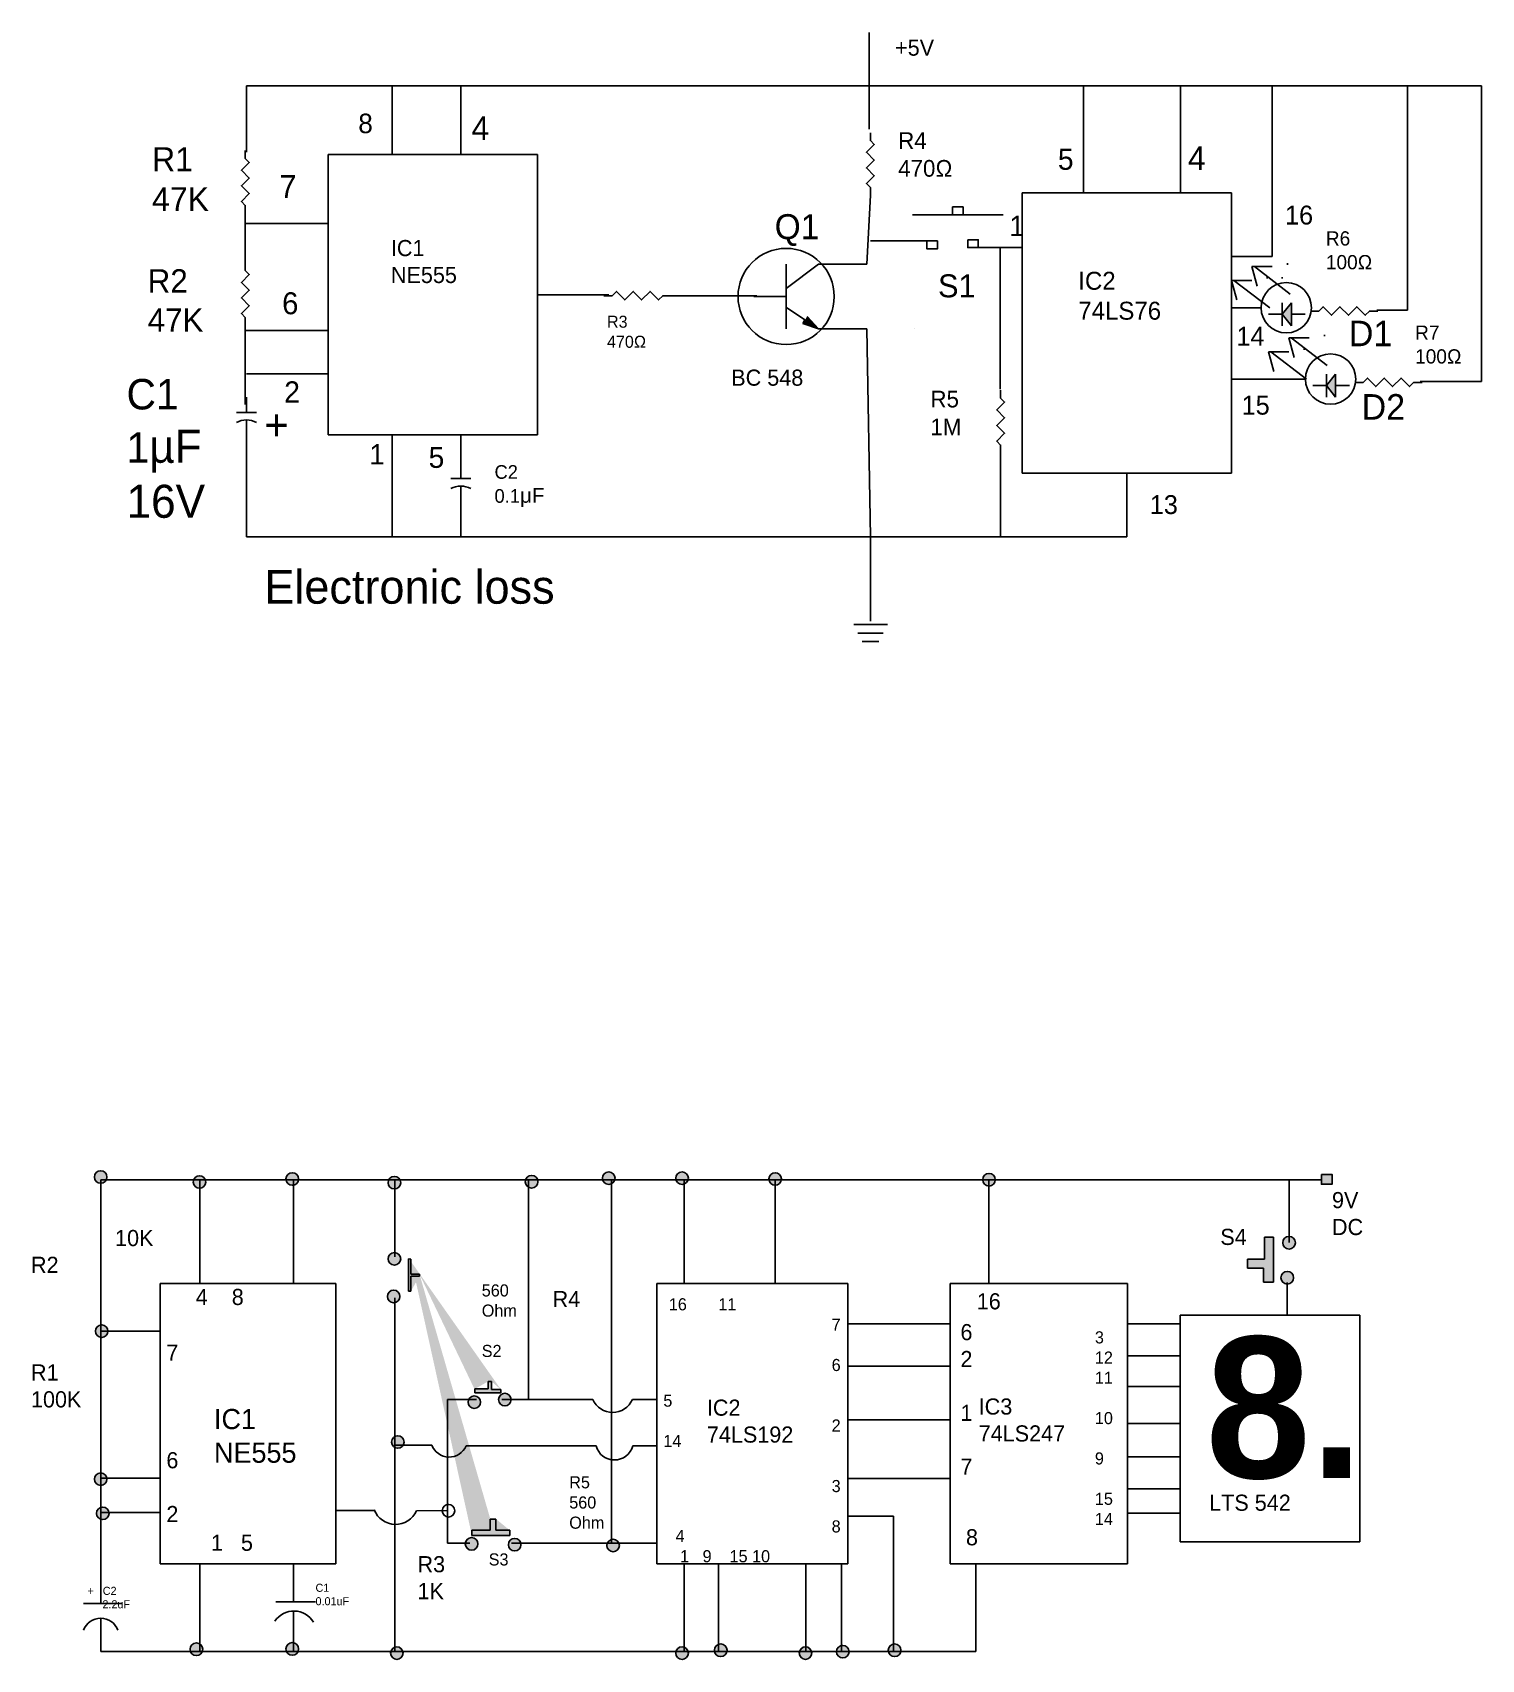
# Model space of a CAD drawing. Header units: inches. Extents: x 49.2 to 70.8, y -5.9 to 40.9.
# Drawn here: x 61.84 to 70.82, y 6.5 to 16.58 of the extents above; entities that cross this region are included whole.
import ezdxf

# ---------------------------------------------------------------- set-up
doc = ezdxf.new("R2010")
doc.units = ezdxf.units.IN
doc.header["$MEASUREMENT"] = 0
doc.linetypes.add('ZIGZAG', pattern='A,0.0001,-0.2,[131,ltypeshp.shx,S=0.2,R=0,X=-0.2,Y=0],-0.4,[131,ltypeshp.shx,S=0.2,R=180,X=0.2,Y=0],-0.2', length=0.8001)

# ---------------------------------------------------------------- blocks, each defined once
blk = doc.blocks.new('Resistor')
at = {"color": 7}
blk.add_lwpolyline([(0, 0), (0.05, 0), (0.075, 0.025), (0.125, -0.025), (0.175, 0.025), (0.225, -0.025), (0.275, 0.025), (0.325, -0.025), (0.35, 0), (0.4, 0)], dxfattribs=at)
blk = doc.blocks.new('Capacitor')
at = {"color": 7}
for p, q in [((0.15, 0), (0, 0)), ((0.15, -0.1), (0.15, 0.1)), ((0.225, 0), (0.4, 0))]:
    blk.add_line(p, q, dxfattribs=at)
blk.add_arc((0.4375, 0), 0.2125, 151.9275, 208.0725, dxfattribs=at)
blk = doc.blocks.new('Ground')
at = {"color": 7}
for p, q in [((-0.1, 0), (0.1, 0)), ((0.075, -0.05), (-0.075, -0.05)), ((-0.05, -0.1), (0.05, -0.1))]:
    blk.add_line(p, q, dxfattribs=at)
blk = doc.blocks.new('Diode')
at = {"color": 7}
for p, q in [((0.15, 0), (0, 0)), ((0.15, 0.125), (0.25, 0)), ((0.15, -0.125), (0.15, 0.125)), ((0.25, 0), (0.15, -0.125)), ((0.25, -0.125), (0.25, 0.125)), ((0.25, 0), (0.4, 0))]:
    blk.add_line(p, q, dxfattribs=at)
blk.add_solid([(0.15, -0.125), (0.25, 0), (0.15, 0.125)], dxfattribs=at)
blk = doc.blocks.new('Transistor - NPN')
at = {"color": 7}
for p, q in [((0.199999, 0.2), (0.199999, -0.2)), ((0.399999, 0.2), (0.199999, 0.05)), ((0, 0), (0.199999, 0)), ((0.316132, -0.145536), (0.201153, -0.069033)), ((0.302516, -0.166503), (0.316132, -0.145536)), ((0.399999, -0.2), (0.302516, -0.166503)), ((0.329748, -0.124569), (0.399999, -0.2))]:
    blk.add_line(p, q, dxfattribs=at)
blk.add_solid([(0.302516, -0.166503), (0.399999, -0.2), (0.329748, -0.124569)], dxfattribs=at)

msp = doc.modelspace()

# ---------------------------------------------------------------- hatches: boundary and pattern name
h = msp.add_hatch(color=256)
edge = h.paths.add_edge_path()
edge.add_arc((69.623, 9.084), 0.039, 0, 360)
edge = h.paths.add_edge_path()
edge.add_arc((69.612, 8.867), 0.039, 0, 360)
edge = h.paths.add_edge_path()
edge.add_arc((67.764, 9.474), 0.039, 0, 360)
edge = h.paths.add_edge_path()
edge.add_arc((66.439, 9.479), 0.039, 0, 360)
edge = h.paths.add_edge_path()
edge.add_arc((65.862, 9.484), 0.039, 0, 360)
edge = h.paths.add_edge_path()
edge.add_arc((65.408, 9.484), 0.039, 0, 360)
edge = h.paths.add_edge_path()
edge.add_arc((64.93, 9.462), 0.039, 0, 360)
edge = h.paths.add_edge_path()
edge.add_arc((64.08, 9.456), 0.039, 0, 360)
edge = h.paths.add_edge_path()
edge.add_arc((63.447, 9.479), 0.039, 0, 360)
edge = h.paths.add_edge_path()
edge.add_arc((62.872, 9.46), 0.039, 0, 360)
edge = h.paths.add_edge_path()
edge.add_arc((62.26, 9.491), 0.039, 0, 360)
edge = h.paths.add_edge_path()
edge.add_arc((62.266, 8.536), 0.039, 0, 360)
edge = h.paths.add_edge_path()
edge.add_arc((62.26, 7.619), 0.039, 0, 360)
edge = h.paths.add_edge_path()
edge.add_arc((62.273, 7.407), 0.039, 0, 360)
edge = h.paths.add_edge_path()
edge.add_arc((62.853, 6.565), 0.039, 0, 360)
edge = h.paths.add_edge_path()
edge.add_arc((63.447, 6.567), 0.039, 0, 360)
edge = h.paths.add_edge_path()
edge.add_arc((64.095, 6.541), 0.039, 0, 360)
edge = h.paths.add_edge_path()
edge.add_arc((64.558, 7.218), 0.039, 0, 360)
edge = h.paths.add_edge_path()
edge.add_arc((64.825, 7.213), 0.039, 0, 360)
edge = h.paths.add_edge_path()
edge.add_arc((64.075, 8.751), 0.039, 0, 360)
edge = h.paths.add_edge_path()
edge.add_arc((64.08, 8.984), 0.039, 0, 360)
edge = h.paths.add_edge_path()
edge.add_line((64.674, 7.302), (64.56, 7.302))
edge.add_line((64.709, 7.302), (64.709, 7.372))
edge.add_line((64.674, 7.372), (64.674, 7.302))
edge.add_line((64.795, 7.302), (64.709, 7.302))
edge.add_line((64.56, 7.27), (64.795, 7.27))
edge.add_line((64.56, 7.302), (64.56, 7.27))
edge.add_line((64.182, 8.983), (64.182, 8.89))
edge.add_line((64.168, 8.984), (64.168, 8.783))
edge.add_line((64.182, 8.783), (64.168, 8.783))
edge.add_line((64.182, 8.877), (64.182, 8.783))
edge.add_line((64.235, 8.877), (64.189, 8.877))
edge.add_line((64.235, 8.89), (64.235, 8.877))
edge.add_line((64.182, 8.89), (64.235, 8.89))
h = msp.add_hatch(color=256)
h.paths.add_polyline_path([(69.823, 9.507), (69.89, 9.507), (69.89, 9.446), (69.823, 9.446)])
edge = h.paths.add_edge_path()
edge.add_arc((65.862, 6.541), 0.039, 0, 360)
edge = h.paths.add_edge_path()
edge.add_arc((66.102, 6.559), 0.039, 0, 360)
edge = h.paths.add_edge_path()
edge.add_arc((66.858, 6.55), 0.039, 0, 360)
edge = h.paths.add_edge_path()
edge.add_arc((66.627, 6.541), 0.039, 0, 360)
edge = h.paths.add_edge_path()
edge.add_arc((67.179, 6.559), 0.039, 0, 360)
edge = h.paths.add_edge_path()
edge.add_arc((65.435, 7.208), 0.039, 0, 360)
for points in [[(69.471, 9.119), (69.527, 9.119), (69.527, 8.839), (69.465, 8.839), (69.465, 8.858), (69.465, 8.926), (69.365, 8.926), (69.365, 8.982), (69.471, 8.982)], [(64.182, 8.783), (64.168, 8.783), (64.168, 8.984), (64.182, 8.983), (64.182, 8.89), (64.235, 8.89), (64.235, 8.877), (64.189, 8.877), (64.182, 8.877)], [(64.661, 8.225), (64.661, 8.178), (64.579, 8.178), (64.579, 8.162), (64.579, 8.154), (64.587, 8.154), (64.74, 8.154), (64.74, 8.174), (64.681, 8.174), (64.681, 8.225)], [(64.709, 7.372), (64.674, 7.372), (64.674, 7.302), (64.56, 7.302), (64.56, 7.27), (64.795, 7.27), (64.795, 7.302), (64.709, 7.302)]]:
    msp.add_hatch(color=256).paths.add_polyline_path(points)
h = msp.add_hatch(color=256)
edge = h.paths.add_edge_path()
edge.add_arc((64.764, 8.112), 0.039, 0, 360)
edge = h.paths.add_edge_path()
edge.add_arc((64.575, 8.096), 0.039, 0, 360)
edge = h.paths.add_edge_path()
edge.add_arc((64.101, 7.849), 0.039, 0, 360)
edge = h.paths.add_edge_path()
edge.add_line((64.168, 8.988), (64.168, 8.783))
edge.add_line((64.182, 8.99), (64.182, 8.89))
edge.add_line((64.167, 8.99), (64.182, 8.99))
edge.add_line((64.182, 8.783), (64.167, 8.783))
edge.add_line((64.182, 8.877), (64.182, 8.783))
edge.add_line((64.235, 8.877), (64.189, 8.877))
edge.add_line((64.182, 8.89), (64.235, 8.89))
edge.add_line((64.587, 8.154), (64.74, 8.154))
edge.add_line((64.579, 8.178), (64.579, 8.162))
edge.add_line((64.661, 8.178), (64.579, 8.178))
edge.add_line((64.661, 8.225), (64.661, 8.178))
edge.add_line((64.681, 8.225), (64.661, 8.225))
edge.add_line((64.681, 8.174), (64.681, 8.225))
edge.add_line((64.74, 8.174), (64.681, 8.174))
edge.add_line((64.74, 8.154), (64.74, 8.174))

# ---------------------------------------------------------------- linework, layer by layer
for p, q in [((67.021, 16.253), (67.021, 16.582)), ((63.163, 16.253), (63.163, 15.842)), ((63.163, 16.253), (68.349, 16.253)), ((64.065, 16.253), (64.065, 15.826)), ((64.491, 16.253), (64.491, 15.826)), ((67.021, 16.253), (67.021, 15.984)), ((68.349, 16.253), (68.349, 15.589)), ((68.349, 16.253), (70.815, 16.253)), ((68.95, 16.253), (68.95, 15.589)), ((69.519, 16.253), (69.519, 15.195)), ((70.357, 16.253), (70.357, 14.863)), ((70.815, 16.253), (70.815, 14.421)), ((63.669, 15.826), (64.966, 15.826)), ((63.669, 14.089), (63.669, 15.826)), ((64.966, 15.826), (64.966, 14.089)), ((67.007, 15.147), (67.029, 15.574)), ((67.029, 15.574), (67.029, 15.574)), ((67.029, 15.574), (67.029, 15.574)), ((67.029, 15.574), (67.029, 15.574)), ((67.969, 15.589), (69.266, 15.589)), ((67.969, 13.852), (67.969, 15.589)), ((69.266, 15.589), (69.266, 13.852)), ((63.156, 15.463), (63.156, 15.147)), ((67.379, 15.453), (67.29, 15.453)), ((67.379, 15.453), (67.697, 15.453)), ((67.697, 15.453), (67.697, 15.453)), ((67.697, 15.453), (67.697, 15.453)), ((67.697, 15.453), (67.697, 15.453)), ((67.697, 15.453), (67.851, 15.453)), ((63.669, 15.4), (63.156, 15.4)), ((67.379, 15.291), (67.029, 15.291)), ((67.697, 15.25), (67.969, 15.25)), ((67.833, 15.25), (67.833, 14.373)), ((66.707, 15.147), (67.007, 15.147)), ((69.519, 15.195), (69.266, 15.195)), ((69.392, 15.132), (69.426, 15.011)), ((69.426, 15.011), (69.392, 15.132)), ((69.392, 15.132), (69.519, 15.132)), ((69.63, 14.962), (69.408, 15.132)), ((69.614, 15.153), (69.614, 15.144)), ((69.266, 15.047), (69.299, 14.926)), ((69.299, 14.926), (69.266, 15.047)), ((69.266, 15.047), (69.392, 15.047)), ((69.503, 14.877), (69.281, 15.047)), ((69.488, 15.067), (69.488, 15.058)), ((69.58, 15.067), (69.58, 15.058)), ((64.966, 14.958), (65.408, 14.958)), ((65.794, 14.952), (66.325, 14.952)), ((69.45, 14.877), (69.266, 14.877)), ((70.357, 14.863), (70.167, 14.863)), ((70.357, 14.863), (70.357, 14.863)), ((63.156, 14.768), (63.156, 14.278)), ((63.669, 14.736), (63.156, 14.736)), ((66.707, 14.747), (67.007, 14.747)), ((67.007, 14.747), (67.029, 13.457)), ((67.305, 14.747), (67.305, 14.747)), ((69.621, 14.69), (69.655, 14.569)), ((69.655, 14.569), (69.621, 14.69)), ((69.621, 14.69), (69.748, 14.69)), ((69.859, 14.52), (69.637, 14.69)), ((69.717, 14.625), (69.717, 14.616)), ((69.843, 14.71), (69.843, 14.701)), ((69.495, 14.605), (69.529, 14.483)), ((69.529, 14.483), (69.495, 14.605)), ((69.495, 14.605), (69.621, 14.605)), ((69.732, 14.435), (69.51, 14.605)), ((63.669, 14.468), (63.163, 14.468)), ((69.724, 14.435), (69.266, 14.435)), ((70.815, 14.421), (70.436, 14.421)), ((63.163, 14.073), (63.163, 13.457)), ((64.966, 14.089), (63.669, 14.089)), ((64.065, 14.089), (64.065, 13.457)), ((64.491, 14.089), (64.491, 13.915)), ((67.836, 13.978), (67.836, 13.457)), ((69.266, 13.852), (67.969, 13.852)), ((68.618, 13.852), (68.618, 13.457)), ((64.491, 13.662), (64.491, 13.457)), ((63.163, 13.457), (64.507, 13.457)), ((64.507, 13.457), (68.618, 13.457)), ((67.029, 13.457), (67.029, 12.936)), ((62.261, 9.234), (62.261, 9.474)), ((62.261, 9.474), (62.875, 9.474)), ((62.875, 9.474), (63.455, 9.474)), ((62.875, 9.474), (62.875, 8.832)), ((63.455, 9.474), (64.083, 9.474)), ((63.455, 8.832), (63.455, 9.474)), ((64.083, 8.996), (64.083, 9.474)), ((64.083, 9.474), (64.911, 9.474)), ((64.911, 9.474), (65.424, 9.474)), ((64.911, 9.474), (64.911, 8.938)), ((65.424, 9.474), (65.876, 9.474)), ((65.424, 9.474), (65.424, 7.66)), ((65.876, 9.474), (66.438, 9.474)), ((65.876, 9.474), (65.876, 8.832)), ((66.438, 9.474), (66.438, 8.832)), ((66.438, 9.474), (67.762, 9.474)), ((67.762, 9.474), (67.762, 8.832)), ((67.762, 9.474), (68.055, 9.474)), ((68.055, 9.474), (69.623, 9.474)), ((69.623, 9.474), (69.623, 9.086)), ((69.623, 9.474), (69.826, 9.474)), ((69.471, 8.982), (69.471, 9.119)), ((69.471, 9.119), (69.527, 9.119)), ((69.527, 9.119), (69.527, 8.839)), ((64.168, 8.984), (64.168, 8.783)), ((64.168, 8.984), (64.182, 8.983)), ((64.182, 8.983), (64.182, 8.89)), ((69.365, 8.926), (69.365, 8.982)), ((69.365, 8.982), (69.471, 8.982)), ((64.182, 8.89), (64.235, 8.89)), ((64.189, 8.877), (64.182, 8.877)), ((64.182, 8.877), (64.182, 8.783)), ((64.235, 8.877), (64.189, 8.877)), ((64.235, 8.89), (64.235, 8.877)), ((69.465, 8.926), (69.365, 8.926)), ((69.465, 8.858), (69.465, 8.926)), ((62.875, 8.832), (62.628, 8.832)), ((62.628, 8.832), (62.628, 8.536)), ((62.875, 8.832), (63.37, 8.832)), ((63.37, 8.832), (63.455, 8.832)), ((63.716, 8.832), (63.455, 8.832)), ((63.716, 7.095), (63.716, 8.832)), ((64.182, 8.783), (64.168, 8.783)), ((65.876, 8.832), (65.705, 8.832)), ((65.705, 8.832), (65.705, 7.095)), ((66.438, 8.832), (65.876, 8.832)), ((66.89, 8.832), (66.438, 8.832)), ((66.89, 7.095), (66.89, 8.832)), ((67.524, 8.832), (67.762, 8.832)), ((67.524, 8.581), (67.524, 8.832)), ((67.762, 8.832), (68.341, 8.832)), ((68.341, 8.832), (68.623, 8.832)), ((68.623, 8.832), (68.623, 8.581)), ((69.465, 8.839), (69.465, 8.858)), ((69.527, 8.839), (69.465, 8.839)), ((69.612, 8.838), (69.612, 8.636)), ((62.261, 8.536), (62.261, 8.754)), ((64.083, 7.172), (64.083, 8.742)), ((67.524, 8.581), (66.89, 8.581)), ((67.524, 8.581), (67.524, 8.581)), ((67.524, 8.581), (67.524, 8.581)), ((67.524, 8.581), (67.524, 8.32)), ((68.623, 8.581), (68.623, 8.383)), ((68.948, 8.581), (68.623, 8.581)), ((68.623, 8.581), (68.623, 8.383)), ((69.612, 8.636), (68.948, 8.636)), ((68.948, 8.636), (68.948, 8.581)), ((68.948, 8.581), (68.948, 8.193)), ((70.062, 8.636), (69.612, 8.636)), ((70.062, 7.231), (70.062, 8.636)), ((62.261, 8.296), (62.261, 8.536)), ((62.628, 8.536), (62.261, 8.536)), ((62.628, 7.625), (62.628, 8.536)), ((64.911, 8.549), (64.911, 8.112)), ((68.623, 8.383), (68.623, 8.193)), ((68.623, 8.383), (68.948, 8.383)), ((67.524, 8.32), (66.89, 8.32)), ((67.524, 8.32), (67.524, 8.32)), ((67.524, 8.32), (67.524, 8.32)), ((67.524, 8.32), (67.524, 7.987)), ((64.661, 8.178), (64.579, 8.178)), ((64.579, 8.178), (64.579, 8.162)), ((64.681, 8.225), (64.661, 8.225)), ((64.661, 8.225), (64.661, 8.178)), ((64.681, 8.174), (64.681, 8.225)), ((64.74, 8.174), (64.681, 8.174)), ((64.74, 8.154), (64.74, 8.174)), ((68.623, 8.193), (68.623, 7.963)), ((68.623, 8.193), (68.948, 8.193)), ((68.948, 8.193), (68.948, 7.963)), ((68.948, 8.193), (68.948, 7.963)), ((64.408, 7.424), (64.408, 8.112)), ((64.408, 8.112), (64.588, 8.112)), ((64.579, 8.154), (64.579, 8.162)), ((64.587, 8.154), (64.579, 8.154)), ((64.587, 8.154), (64.74, 8.154)), ((64.745, 8.112), (64.882, 8.112)), ((64.882, 8.112), (65.309, 8.112)), ((65.555, 8.112), (65.707, 8.112)), ((65.705, 8.112), (65.707, 8.112)), ((67.524, 7.987), (66.89, 7.987)), ((67.524, 7.622), (67.524, 7.987)), ((62.261, 7.625), (62.261, 7.865)), ((68.623, 7.963), (68.623, 7.757)), ((68.948, 7.963), (68.623, 7.963)), ((68.623, 7.963), (68.623, 7.757)), ((68.948, 7.963), (68.948, 7.559)), ((64.08, 7.83), (64.312, 7.83)), ((64.524, 7.825), (65.33, 7.825)), ((65.557, 7.825), (65.705, 7.825)), ((65.705, 7.83), (65.707, 7.83)), ((68.623, 7.757), (68.623, 7.559)), ((68.623, 7.757), (68.948, 7.757)), ((62.261, 7.413), (62.261, 7.625)), ((62.261, 7.625), (62.628, 7.625)), ((62.628, 7.625), (62.628, 7.413)), ((67.524, 7.622), (66.89, 7.622)), ((67.524, 7.095), (67.524, 7.622)), ((68.623, 7.559), (68.623, 7.408)), ((68.623, 7.559), (68.623, 7.559)), ((68.623, 7.559), (68.948, 7.559)), ((68.948, 7.559), (68.948, 7.408)), ((62.261, 6.848), (62.261, 7.413)), ((62.261, 7.413), (62.628, 7.413)), ((62.628, 7.413), (62.628, 7.095)), ((63.719, 7.424), (63.956, 7.424)), ((64.217, 7.423), (64.408, 7.424)), ((64.408, 7.223), (64.408, 7.424)), ((64.709, 7.372), (64.674, 7.372)), ((64.674, 7.372), (64.674, 7.302)), ((64.709, 7.302), (64.709, 7.372)), ((67.172, 7.389), (66.89, 7.389)), ((67.172, 6.552), (67.172, 7.389)), ((68.623, 7.408), (68.623, 7.095)), ((68.623, 7.408), (68.948, 7.408)), ((68.948, 7.408), (68.948, 7.231)), ((64.674, 7.302), (64.56, 7.302)), ((64.56, 7.302), (64.56, 7.27)), ((64.56, 7.27), (64.795, 7.27)), ((64.795, 7.302), (64.709, 7.302)), ((64.795, 7.27), (64.795, 7.302)), ((65.424, 7.318), (65.424, 7.223)), ((64.547, 7.223), (64.408, 7.223)), ((65.424, 7.223), (64.806, 7.223)), ((65.424, 7.223), (65.705, 7.223)), ((68.948, 7.231), (70.062, 7.231)), ((62.628, 7.095), (63.716, 7.095)), ((62.875, 6.552), (62.875, 7.095)), ((63.455, 7.095), (63.455, 6.858)), ((65.705, 7.095), (66.89, 7.095)), ((65.876, 6.546), (65.876, 7.098)), ((66.087, 6.552), (66.087, 7.095)), ((66.629, 6.552), (66.629, 7.095)), ((66.85, 6.552), (66.85, 7.095)), ((67.683, 7.095), (67.524, 7.095)), ((68.341, 7.095), (67.683, 7.095)), ((67.683, 6.552), (67.683, 7.095)), ((68.341, 7.095), (68.623, 7.095)), ((63.346, 6.858), (63.591, 6.858)), ((62.153, 6.848), (62.391, 6.848)), ((62.261, 6.552), (62.261, 6.757)), ((63.455, 6.802), (63.455, 6.552)), ((64.083, 6.552), (64.083, 6.851)), ((62.261, 6.552), (62.875, 6.552)), ((62.875, 6.552), (63.455, 6.552)), ((63.455, 6.552), (64.083, 6.552)), ((64.083, 6.552), (65.856, 6.552)), ((65.856, 6.552), (66.087, 6.552)), ((66.087, 6.552), (66.629, 6.552)), ((66.629, 6.552), (66.85, 6.552)), ((66.85, 6.552), (67.172, 6.552)), ((67.172, 6.552), (67.683, 6.552))]:
    msp.add_line(p, q)
at = {"linetype": 'ZIGZAG'}
for p, q in [((62.261, 9.234), (62.261, 8.754)), ((64.911, 8.938), (64.911, 8.549)), ((62.261, 8.296), (62.261, 7.865)), ((65.424, 7.66), (65.424, 7.318)), ((64.083, 7.172), (64.083, 6.851))]:
    msp.add_line(p, q, dxfattribs=at)
for points in [[(67.538, 15.502), (67.603, 15.502), (67.603, 15.453), (67.538, 15.453)], [(67.379, 15.291), (67.444, 15.291), (67.444, 15.242), (67.379, 15.242)], [(67.632, 15.299), (67.697, 15.299), (67.697, 15.25), (67.632, 15.25)], [(69.823, 9.507), (69.89, 9.507), (69.89, 9.446), (69.823, 9.446)]]:
    msp.add_lwpolyline(points, close=True)
for centre, radius in [((66.507, 14.947), 0.298), ((69.606, 14.877), 0.156), ((69.88, 14.435), 0.156), ((62.26, 9.491), 0.039), ((62.872, 9.46), 0.039), ((63.447, 9.479), 0.039), ((64.08, 9.456), 0.039), ((64.93, 9.462), 0.039), ((65.408, 9.484), 0.039), ((65.862, 9.484), 0.039), ((66.439, 9.479), 0.039), ((67.764, 9.474), 0.039), ((69.623, 9.084), 0.039), ((64.08, 8.984), 0.039), ((69.612, 8.867), 0.039), ((64.075, 8.751), 0.039), ((62.266, 8.536), 0.039), ((64.575, 8.096), 0.039), ((64.764, 8.112), 0.039), ((64.101, 7.849), 0.039), ((62.26, 7.619), 0.039), ((64.415, 7.423), 0.039), ((62.273, 7.407), 0.039), ((64.558, 7.218), 0.039), ((64.825, 7.213), 0.039), ((65.435, 7.208), 0.039), ((62.853, 6.565), 0.039), ((63.447, 6.567), 0.039), ((64.095, 6.541), 0.039), ((65.862, 6.541), 0.039), ((66.102, 6.559), 0.039), ((66.627, 6.541), 0.039), ((66.858, 6.55), 0.039), ((67.179, 6.559), 0.039)]:
    msp.add_circle(centre, radius)
for centre, radius, start, end in [((65.432, 8.168), 0.135, 204.3378, 335.6622), ((64.419, 7.871), 0.115, 200.8224, 336.1647), ((65.443, 7.856), 0.118, 195.5077, 344.4923), ((64.087, 7.482), 0.143, 201.9855, 335.5783), ((62.26, 6.643), 0.114, 20.212, 159.788), ((63.457, 6.661), 0.141, 30.4129, 146.5741)]:
    msp.add_arc(centre, radius, start, end)

# ---------------------------------------------------------------- block references
for name, p, xscale, yscale, zscale, rotation in [('Resistor', (67.029, 15.574), 0.9694591205481726, 0.9694591205481726, 0.9694591205481815, 90), ('Resistor', (63.156, 15.463), 0.9694591205481726, 0.9694591205481726, 0.9694591205481815, 90), ('Resistor', (63.156, 14.768), 0.9694591205481726, 0.9694591205481726, 0.9694591205481815, 90), ('Diode', (69.723, 14.837), 0.5686193159863588, 0.5686193159863591, 0.5686193159863596, 180), ('Diode', (69.997, 14.395), 0.5686193159863588, 0.5686193159863591, 0.5686193159863596, 180), ('Capacitor', (63.163, 14.323), 0.625800713018461, 0.6258007130184609, 0.6258007130184661, 270), ('Resistor', (67.836, 13.978), 0.9694591205481726, 0.9694591205481726, 0.9694591205481815, 90), ('Capacitor', (64.491, 13.913), 0.625800713018461, 0.6258007130184609, 0.6258007130184661, 270)]:
    msp.add_blockref(name, p, dxfattribs=dict(xscale=xscale, yscale=yscale, zscale=zscale, rotation=rotation))
msp.add_blockref('Transistor - NPN', (66.307, 14.947))
at = {"xscale": 1.042982054361329, "yscale": 1.042982054361329, "zscale": 1.042982054361329}
for name, p in [('Resistor', (65.377, 14.952)), ('Resistor', (69.756, 14.857)), ('Resistor', (70.03, 14.415)), ('Ground', (67.03, 12.914))]:
    msp.add_blockref(name, p, dxfattribs=at)

# ---------------------------------------------------------------- texts
at = {"attachment_point": 1}
for s, insert, char_height in [('+5V', (67.182, 16.539), 0.1), ('R4', (65.06, 8.785), 0.1), ('IC1\\PNE555', (62.962, 8.054), 0.125)]:
    msp.add_mtext(s, dxfattribs=dict(at, insert=insert, char_height=char_height))
for s, insert, char_height, width in [('8', (63.856, 16.08), 0.121, 1.8348), ('4', (64.558, 16.063), 0.146, 3.13955), ('R4\\P470Ω', (67.201, 15.965), 0.1034, 1.74542), ('R1\\P47K', (62.578, 15.872), 0.1486, 0.67576), ('5', (68.191, 15.862), 0.13, 2.6495), ('4', (68.997, 15.877), 0.146, 3.13955), ('7', (63.368, 15.699), 0.141, 1.57354), ('Q1', (66.436, 15.457), 0.1549, 1.23291), ('1', (67.89, 15.447), 0.126, 1.54275), ('16', (69.598, 15.51), 0.117, 1.16152), ('R6\\P100Ω', (69.851, 15.351), 0.0883, 1.30032), ('IC1\\PNE555', (64.058, 15.297), 0.1, 0.39381), ('R2\\P47K', (62.551, 15.116), 0.1453, 1.15638), ('S1', (67.448, 15.084), 0.1423, 1.39107), ('IC2\\P74LS76', (68.317, 15.1), 0.1113, 1.18043), ('6', (63.384, 14.973), 0.136, 1.419), ('R3\\P470Ω', (65.397, 14.828), 0.0745, 1.51323), ('14', (69.297, 14.759), 0.117, 1.16152), ('D1', (69.993, 14.797), 0.1581, 1.4378), ('R7\\P100Ω', (70.404, 14.767), 0.0883, 1.30032), ('C1\\P1{\\H1.083x;µF\\P16V}', (62.42, 14.436), 0.18886, 1.53157), ('2', (63.397, 14.421), 0.131, 1.51134), ('BC 548', (66.167, 14.494), 0.1, 0.52508), ('R5\\P1M', (67.401, 14.363), 0.1034, 1.75939), ('15', (69.329, 14.332), 0.117, 1.16152), ('D2', (70.072, 14.342), 0.1581, 1.4378), ('+', (63.274, 14.249), 0.194, 2.8145), ('1', (63.925, 14.032), 0.126, 1.54275), ('5', (64.292, 14.015), 0.13, 2.6495), ('C2\\P0.1{\\fArial|b0|i0|c0|p34;\\H1.083x;μF}', (64.7, 13.902), 0.08482, 1.29422), ('13', (68.76, 13.716), 0.117, 1.16152), ('Electronic loss', (63.274, 13.252), 0.2086, 6.38694), ('9V\\PDC', (69.889, 9.398), 0.1, 0.2673), ('10K', (62.349, 9.163), 0.1, 0.36531), ('S4', (69.197, 9.17), 0.1, 0.13365), ('R2\\P\\P\\P\\PR1\\P100K', (61.828, 8.997), 0.1, 0.25884), ('4    8', (62.849, 8.798), 0.1, 0.75444), ('560\\POhm\\P\\PS2', (64.621, 8.826), 0.075, 0.3815), ('16', (67.688, 8.771), 0.1, 0.23625), ('6 \\P2\\P\\P1\\P\\P7', (67.587, 8.58), 0.1, 0.19125), ('3\\P12\\P11\\P\\P10\\P\\P9\\P\\P15\\P14', (68.42, 8.535), 0.075, 0.20298), ('{\\fBahnschrift SemiBold|b0|i0|c0|p34;\\C7;8.}', (69.106, 8.501), 0.875, 0.82126), ('7\\P\\P\\P\\P6\\P\\P2', (62.667, 8.453), 0.1, 0.16959), ('5\\P\\P14', (65.746, 8.143), 0.075, 0.16863), ('IC3\\P74LS247', (67.7, 8.119), 0.1, 0.73126), ('R5\\P560\\POhm', (65.163, 7.637), 0.075, 0.26746), ('LTS 542', (69.128, 7.523), 0.1, 0.73126), ('1   5', (62.943, 7.275), 0.1, 0.67834), ('4\\P 1   9    15 10', (65.822, 7.304), 0.075, 1.0781), ('8', (67.621, 7.309), 0.1, 0.30375), ('S3', (64.664, 7.159), 0.075, 0.38008), ('R3\\P1K', (64.223, 7.142), 0.1, 0.33259), ('C1\\P0.01uF', (63.591, 6.971), 0.05, 0.37042), ('+   C2\\P     2.2uF', (62.178, 6.952), 0.05, 0.48343)]:
    msp.add_mtext(s, dxfattribs=dict(at, insert=insert, char_height=char_height, width=width))
at = {"linetype": 'ZIGZAG', "attachment_point": 1}
for s, insert, char_height, width in [('{\\H1.5x;16       11\\P                  \\P                   \\P              }           ', (65.78, 8.74), 0.05, 1.06279), ('7\\P\\P6\\P\\P\\P2\\P\\P\\P3\\P\\P8', (66.789, 8.614), 0.075, 0.12157), ('IC2\\P74LS192', (66.016, 8.112), 0.1, 0.56412)]:
    msp.add_mtext(s, dxfattribs=dict(at, insert=insert, char_height=char_height, width=width))

doc.saveas('drawing.dxf')
